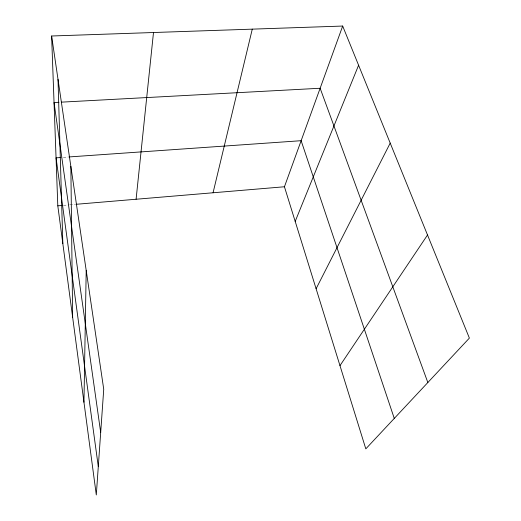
<?xml version="1.0" encoding="UTF-8"?>
<svg xmlns="http://www.w3.org/2000/svg" width="521" height="521" viewBox="0 0 521 521"><rect width="100%" height="100%" fill="white"/><g stroke="black" fill="none" stroke-linecap="round" stroke-linejoin="round"><path stroke-width="0.39" stroke-dasharray="2.6 1.95" d="M63.458 205.359L69.104 204.883M69.912 204.812L75.565 204.336M63.341 157.342L68.199 157.003"/><path stroke-width="0.78" d="M83.953 402.238L86.206 270.497M136.092 199.243L153.493 32.517M213.063 192.77L252.281 29.143M342.681 26.05L469.382 338.096L365.814 448.855L284.44 186.765L342.681 26.05L51.618 36.001L57.805 205.834L96.3 494.95L103.731 389.265L51.618 36.001M295.199 221.405L358.591 65.229M316.104 288.732L390.209 143.112M339.979 365.638L427.52 234.997M57.805 205.834L61.843 205.495M76.372 204.271L284.44 186.765M60.911 157.511L56.06 157.85L98.293 466.575M69.006 156.945L301.138 140.696L394.273 418.422M58.919 102.292L54.041 102.552L100.69 432.463M61.361 102.155L320.141 88.251L427.845 382.525M58.013 79.355L62.833 243.567M70.849 166.375L72.647 317.315"/></g></svg>
